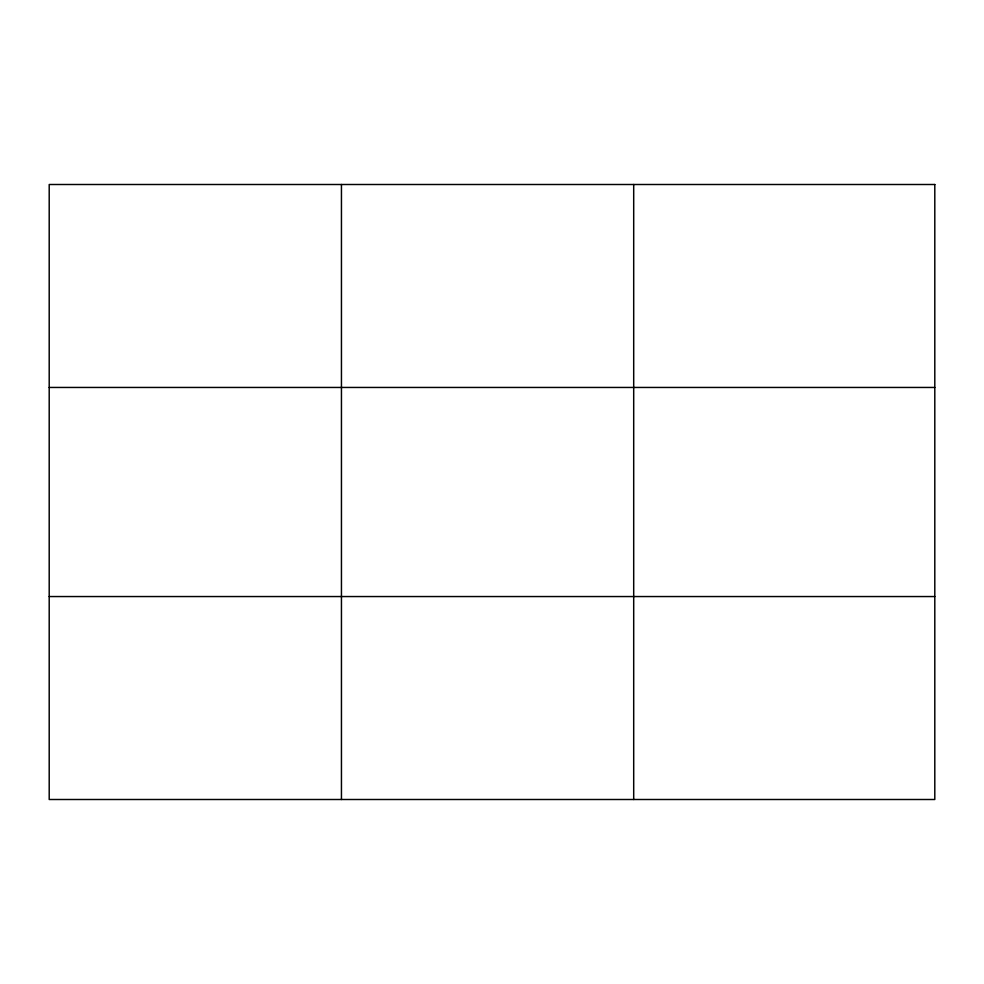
<?xml version="1.0" encoding="UTF-8"?>
<svg xmlns="http://www.w3.org/2000/svg" width="984" height="984" viewBox="0 0 984 984"><rect width="100%" height="100%" fill="white"/><g stroke="black" fill="none" stroke-linecap="round" stroke-linejoin="round"><path stroke-width="1.48" d="M341.448 184.5L341.448 799.5M633.696 184.5L633.696 799.5M49.2 387.45L934.8 387.45M49.2 596.55L934.8 596.55M934.8 184.5L934.8 799.5L49.2 799.5L49.2 184.5L934.8 184.5"/></g></svg>
